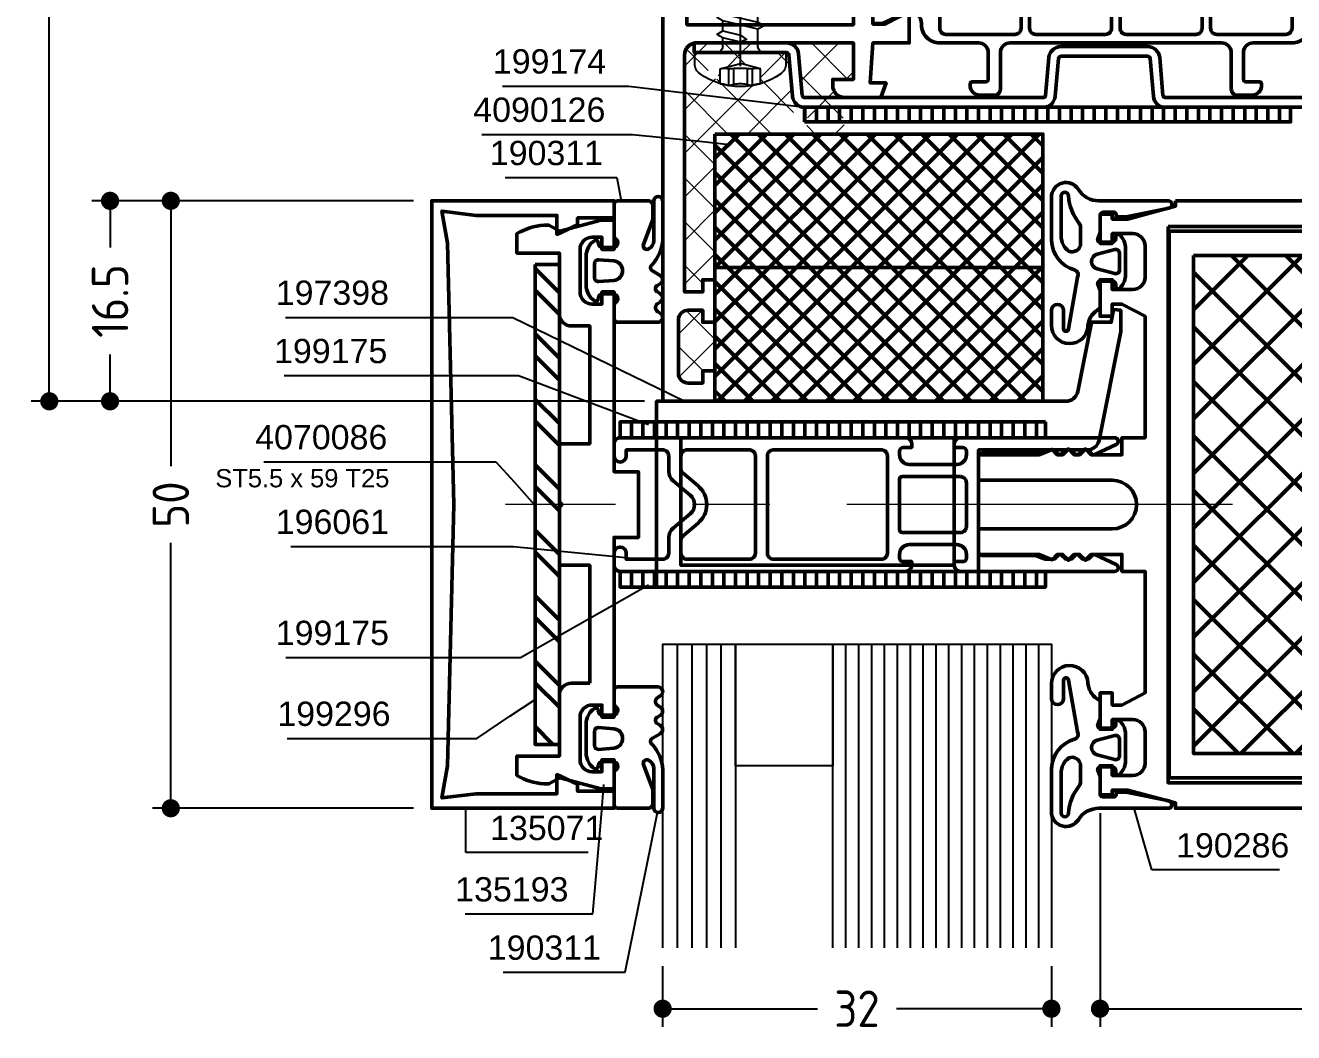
# Model space of a CAD drawing. Header units: millimetres. Extents: x 17 to 182, y 31 to 256.
# Drawn here: x 16.8 to 121.2, y 31 to 113.9 of the extents above; entities that cross this region are included whole.
import ezdxf
from ezdxf.enums import TextEntityAlignment as Align

# ---------------------------------------------------------------- set-up
doc = ezdxf.new("R2010")
doc.units = ezdxf.units.MM
doc.linetypes.add('CENTER', pattern=[50.8, 31.75, -6.35, 6.35, -6.35])
doc.linetypes.add('HIDDEN', pattern=[9.525, 6.35, -3.175])
for name, color, linetype, lineweight in [('AM_5', 3, 'Continuous', 25), ('AM_C', 50, 'Continuous', 50), ('AM_S', 80, 'Continuous', 50), ('Cent3', 70, 'CENTER', 18), ('Cont2', 2, 'Continuous', 25), ('Cont3', 70, 'Continuous', 18)]:
    doc.layers.add(name, color=color, linetype=linetype, lineweight=lineweight)
doc.styles.add('HBS_DIMTEXTSTYLE', font='isocp.shx')
doc.styles.get("Standard").update_dxf_attribs({"font": 'ISOCP.SHX'})
doc.styles.add('SWISSL', font='swissl.ttf')
doc.dimstyles.new('Konstruktionsschnitt 1-1$0', dxfattribs={"dimscale": 0, "dimtxt": 3, "dimasz": 1.5, "dimexe": 1.5, "dimexo": 1.5, "dimgap": 1.5, "dimtad": 0, "dimdsep": 46, "dimtxsty": 'HBS_DIMTEXTSTYLE', "dimblk": 'PUNKT', "dimcen": 0, "dimclrd": 3, "dimclre": 3, "dimclrt": 2, "dimadec": 1, "dimazin": 2, "dimtfac": 0.7, "dimtofl": 0, "dimtmove": 0, "dimatfit": 3, "dimfxl": 0, "dimtolj": 1, "dimtzin": 0, "dimarcsym": 0})

# ---------------------------------------------------------------- blocks, each defined once
blk = doc.blocks.new('PUNKT')
at = {"color": 0, "linetype": 'Continuous'}
blk.add_line((-0.5, 0), (-1, 0), dxfattribs=at)
at = {"color": 0, "linetype": 'Continuous', "const_width": 0.5}
blk.add_lwpolyline([(-0.25, 0, 1), (0.25, 0, 1)], format="xyb", close=True, dxfattribs=at)
blk = doc.blocks.new('*D4')
at = {"layer": 'AM_5', "color": 3, "lineweight": -2, "transparency": 16777216}
for p, q in [((48.75, 99.48), (27.27, 99.48)), ((28.77, 97.98), (28.77, 77.63)), ((28.77, 50.98), (28.77, 71.33)), ((48.75, 49.48), (27.27, 49.48))]:
    blk.add_line(p, q, dxfattribs=at)
at = {"layer": 'AM_5', "color": 3, "lineweight": -2, "transparency": 16777216, "xscale": 1.5, "yscale": 1.5, "zscale": 1.5}
for p, rotation in [((28.77, 99.48), 90), ((28.77, 49.48), 270)]:
    blk.add_blockref('PUNKT', p, dxfattribs=dict(at, rotation=rotation))
at = {"layer": 'AM_5', "color": 2, "transparency": 16777216, "insert": (28.77, 74.48), "char_height": 3, "attachment_point": 5, "rotation": 90, "style": 'HBS_DIMTEXTSTYLE'}
blk.add_mtext('\\A1;50', dxfattribs=at)
blk = doc.blocks.new('*D6')
at = {"layer": 'AM_5', "color": 3, "lineweight": -2, "transparency": 16777216}
for p, q in [((69.25, 36.48), (69.25, 31.48)), ((101.25, 36.48), (101.25, 31.48)), ((70.75, 32.98), (82.01, 32.98)), ((99.75, 32.98), (88.49, 32.98))]:
    blk.add_line(p, q, dxfattribs=at)
at = {"layer": 'AM_5', "color": 3, "lineweight": -2, "transparency": 16777216, "xscale": 1.5, "yscale": 1.5, "zscale": 1.5, "rotation": 180}
blk.add_blockref('PUNKT', (69.25, 32.98), dxfattribs=at)
at = {"layer": 'AM_5', "color": 3, "lineweight": -2, "transparency": 16777216, "xscale": 1.5, "yscale": 1.5, "zscale": 1.5}
blk.add_blockref('PUNKT', (101.25, 32.98), dxfattribs=at)
at = {"layer": 'AM_5', "color": 2, "transparency": 16777216, "insert": (85.25, 32.98), "char_height": 3, "attachment_point": 5, "style": 'HBS_DIMTEXTSTYLE'}
blk.add_mtext('\\A1;32', dxfattribs=at)
blk = doc.blocks.new('*D7')
at = {"layer": 'AM_5', "color": 3, "lineweight": -2, "transparency": 16777216}
for p, q in [((105.25, 49.08), (105.25, 31.48)), ((160.75, 47.98), (160.75, 31.48)), ((106.75, 32.98), (128.29, 32.98)), ((159.25, 32.98), (137.72, 32.98))]:
    blk.add_line(p, q, dxfattribs=at)
at = {"layer": 'AM_5', "color": 3, "lineweight": -2, "transparency": 16777216, "xscale": 1.5, "yscale": 1.5, "zscale": 1.5, "rotation": 180}
blk.add_blockref('PUNKT', (105.25, 32.98), dxfattribs=at)
at = {"layer": 'AM_5', "color": 3, "lineweight": -2, "transparency": 16777216, "xscale": 1.5, "yscale": 1.5, "zscale": 1.5}
blk.add_blockref('PUNKT', (160.75, 32.98), dxfattribs=at)
at = {"layer": 'AM_5', "color": 2, "transparency": 16777216, "insert": (133, 32.98), "char_height": 3, "attachment_point": 5, "style": 'HBS_DIMTEXTSTYLE'}
blk.add_mtext('\\A1;55.5', dxfattribs=at)
blk = doc.blocks.new('*D8')
at = {"layer": 'AM_5', "color": 3, "lineweight": -2, "transparency": 16777216}
for p, q in [((48.75, 99.48), (22.27, 99.48)), ((23.77, 97.98), (23.77, 95.64)), ((23.77, 84.48), (23.77, 86.82)), ((67.75, 82.98), (22.27, 82.98))]:
    blk.add_line(p, q, dxfattribs=at)
at = {"layer": 'AM_5', "color": 3, "lineweight": -2, "transparency": 16777216, "xscale": 1.5, "yscale": 1.5, "zscale": 1.5}
for p, rotation in [((23.77, 99.48), 90), ((23.77, 82.98), 270)]:
    blk.add_blockref('PUNKT', p, dxfattribs=dict(at, rotation=rotation))
at = {"layer": 'AM_5', "color": 2, "transparency": 16777216, "insert": (23.77, 91.23), "char_height": 3, "attachment_point": 5, "rotation": 90, "style": 'HBS_DIMTEXTSTYLE'}
blk.add_mtext('\\A1;16.5', dxfattribs=at)
blk = doc.blocks.new('*D9')
at = {"layer": 'AM_5', "color": 3, "lineweight": -2, "transparency": 16777216}
for p, q in [((67.75, 172.98), (17.27, 172.98)), ((18.77, 171.48), (18.77, 131.19)), ((18.77, 84.48), (18.77, 124.77)), ((67.75, 82.98), (17.27, 82.98))]:
    blk.add_line(p, q, dxfattribs=at)
at = {"layer": 'AM_5', "color": 3, "lineweight": -2, "transparency": 16777216, "xscale": 1.5, "yscale": 1.5, "zscale": 1.5}
for p, rotation in [((18.77, 172.98), 90), ((18.77, 82.98), 270)]:
    blk.add_blockref('PUNKT', p, dxfattribs=dict(at, rotation=rotation))
at = {"layer": 'AM_5', "color": 2, "transparency": 16777216, "insert": (18.77, 127.98), "char_height": 3, "attachment_point": 5, "rotation": 90, "style": 'HBS_DIMTEXTSTYLE'}
blk.add_mtext('\\A1;90', dxfattribs=at)
blk = doc.blocks.new('WS4070448')
at = {"linetype": 'CENTER', "ltscale": 0.5}
blk.add_line((-0.02, -14.76), (0, 4.3), dxfattribs=at)
at = {"linetype": 'HIDDEN'}
for p, q in [((-0.97, 1.33), (-0.97, 2.72)), ((-0.56, 1.33), (-0.56, 2.61)), ((0.56, 1.33), (0.56, 2.61)), ((0.97, 1.33), (0.97, 2.72))]:
    blk.add_line(p, q, dxfattribs=at)
for p, q in [((-1.45, -9), (-1.45, -11.36)), ((-1.45, -9), (1.45, -9)), ((1.45, -11.36), (1.45, -9)), ((-1.45, -11.36), (0, -13)), ((0, -13), (1.45, -11.36))]:
    blk.add_line(p, q)
blk.add_lwpolyline([(3.32, 1.75, 0.314856), (-3.32, 1.75, 0.244912), (-3.75, 0.93), (-3.75, 0), (3.75, 0), (3.75, 0.93, 0.244912), (3.32, 1.75, 0.138291)], format="xyb")
for points in [[(-1.65, 2.56), (-1.65, 1.33)], [(1.65, 2.56), (1.65, 1.33)], [(-1.65, 1.33), (0, 0.89)], [(1.65, 1.33), (0, 0.89)]]:
    blk.add_lwpolyline(points, dxfattribs=at)
for points in [[(-1.95, -1.5), (-1.45, -1.79), (0, -1.44), (0.5, -1.07), (0, -0.87), (-1.45, -1.21)], [(-1.95, -2.9), (-1.45, -3.19), (1.45, -2.5), (1.95, -2.21), (1.45, -1.92), (-1.45, -2.61)], [(-1.95, -4.3), (-1.45, -4.59), (1.45, -3.9), (1.95, -3.61), (1.45, -3.32), (-1.45, -4.01)], [(-1.95, -5.7), (-1.45, -5.99), (1.45, -5.3), (1.95, -5.01), (1.45, -4.72), (-1.45, -5.41)], [(-1.95, -7.1), (-1.45, -7.39), (1.45, -6.7), (1.95, -6.41), (1.45, -6.12), (-1.45, -6.81)], [(-1.95, -8.5), (-1.45, -8.79), (1.45, -8.1), (1.95, -7.81), (1.45, -7.52), (-1.45, -8.21)]]:
    blk.add_lwpolyline(points, close=True)
for points in [[(-1.45, -0.5), (-1.45, -1.21)], [(1.45, -0.5), (1.45, -1.92)], [(-1.45, -1.79), (-1.45, -2.21)], [(-1.45, -1.79), (-1.45, -2.61)], [(-1.45, -1.79), (-1.45, -2.61)], [(1.45, -2.5), (1.45, -3.32)], [(-1.45, -3.19), (-1.45, -4.01)], [(1.45, -3.9), (1.45, -4.72)], [(-1.45, -4.59), (-1.45, -5.41)], [(-1.45, -5.99), (-1.45, -6.81)], [(1.45, -5.3), (1.45, -6.12)], [(1.45, -6.7), (1.45, -7.52)], [(-1.45, -7.39), (-1.45, -8.21)], [(1.45, -8.1), (1.45, -9)], [(-1.45, -8.79), (-1.45, -9)], [(1.2, -9), (1.2, -11.25), (0.03, -12.65)], [(-1.45, -10.19), (-1.45, -11.01)], [(1.45, -9.5), (1.45, -10.32)]]:
    blk.add_lwpolyline(points)
for centre, radius, start, end in [((-1.59, 3.84), 1.28, 267.2848, 298.8872), ((0, 5.49), 2.94, 250.6988, 289.3012), ((1.59, 3.84), 1.28, 241.1128, 272.7152), ((-1.31, 2.49), 1.21, 253.6643, 286.3357), ((0, 11.41), 10.13, 264.4948, 275.5052), ((1.31, 2.49), 1.21, 253.6643, 286.3357)]:
    blk.add_arc(centre, radius, start, end, dxfattribs=at)
for centre, radius, start, end in [((-1.95, -0.5), 0.5, 0, 90), ((1.95, -0.5), 0.5, 90, 180), ((-1.46, -12.83), 1.47, 353.4244, 89.6688)]:
    blk.add_arc(centre, radius, start, end)
blk = doc.blocks.new('*U24', base_point=(69.25, 62.98))
at = {"ltscale": 0.7}
for p, q in [((70.45, 62.98), (70.45, 37.98)), ((71.65, 62.98), (71.65, 37.98)), ((72.85, 62.98), (72.85, 37.98)), ((74.05, 62.98), (74.05, 37.98)), ((84.31, 62.98), (84.31, 37.98)), ((85.37, 62.98), (85.37, 37.98)), ((86.43, 62.98), (86.43, 37.98)), ((87.49, 62.98), (87.49, 37.98)), ((88.55, 62.98), (88.55, 37.98)), ((89.61, 62.98), (89.61, 37.98)), ((90.67, 62.98), (90.67, 37.98)), ((91.72, 62.98), (91.72, 37.98)), ((92.78, 62.98), (92.78, 37.98)), ((93.84, 62.98), (93.84, 37.98)), ((94.9, 62.98), (94.9, 37.98)), ((95.96, 62.98), (95.96, 37.98)), ((97.02, 62.98), (97.02, 37.98)), ((98.08, 62.98), (98.08, 37.98)), ((99.14, 62.98), (99.14, 37.98)), ((100.19, 62.98), (100.19, 37.98))]:
    blk.add_line(p, q, dxfattribs=at)
for points in [[(69.25, 37.98), (69.25, 62.98), (75.25, 62.98), (75.25, 37.98)], [(83.25, 37.98), (83.25, 62.98), (101.25, 62.98), (101.25, 37.98)]]:
    blk.add_lwpolyline(points, dxfattribs=at)
blk.add_lwpolyline([(75.25, 62.98), (83.25, 62.98), (83.25, 52.98), (75.25, 52.98)], close=True, dxfattribs=at)
blk = doc.blocks.new('*S55')
at = {"layer": 'AM_5', "color": 3, "linetype": 'Continuous', "ltscale": 0.7}
blk.add_line((108.74, 47.08), (108.05, 49.48), dxfattribs=at)
at = {"layer": 'AM_5', "color": 3, "ltscale": 0.7}
for p, q in [((109.51, 44.4), (108.74, 47.08)), ((120.03, 44.4), (109.51, 44.4))]:
    blk.add_line(p, q, dxfattribs=at)
at = {"layer": 'AM_5', "color": 2, "insert": (111.51, 45.4), "char_height": 2, "attachment_point": 7, "style": 'SWISSL'}
blk.add_mtext('190286', dxfattribs=at)
blk = doc.blocks.new('*S58')
at = {"layer": 'AM_5', "color": 3, "linetype": 'Continuous', "ltscale": 0.7}
blk.add_line((68.34, 46.67), (68.83, 49.13), dxfattribs=at)
at = {"layer": 'AM_5', "color": 3, "ltscale": 0.7}
for p, q in [((66.18, 35.98), (68.34, 46.67)), ((56.12, 35.98), (66.18, 35.98))]:
    blk.add_line(p, q, dxfattribs=at)
at = {"layer": 'AM_5', "color": 2, "insert": (64.18, 36.98), "char_height": 2, "attachment_point": 9, "style": 'SWISSL'}
blk.add_mtext('190311', dxfattribs=at)
blk = doc.blocks.new('*S59')
at = {"layer": 'AM_5', "color": 3, "linetype": 'Continuous', "ltscale": 0.7}
blk.add_line((64.21, 48.96), (64.42, 51.45), dxfattribs=at)
at = {"layer": 'AM_5', "color": 3, "ltscale": 0.7}
for p, q in [((63.5, 40.78), (64.21, 48.96)), ((53, 40.78), (63.5, 40.78))]:
    blk.add_line(p, q, dxfattribs=at)
at = {"layer": 'AM_5', "color": 2, "insert": (61.5, 41.78), "char_height": 2, "attachment_point": 9, "style": 'SWISSL'}
blk.add_mtext('135193', dxfattribs=at)
blk = doc.blocks.new('*S60')
at = {"layer": 'AM_5', "color": 3, "linetype": 'Continuous', "ltscale": 0.7}
blk.add_line((53.05, 47.1), (53.05, 49.6), dxfattribs=at)
at = {"layer": 'AM_5', "color": 3, "ltscale": 0.7}
for p, q in [((53.05, 45.83), (53.05, 47.1)), ((63.11, 45.83), (53.05, 45.83))]:
    blk.add_line(p, q, dxfattribs=at)
at = {"layer": 'AM_5', "color": 2, "insert": (55.05, 46.83), "char_height": 2, "attachment_point": 7, "style": 'SWISSL'}
blk.add_mtext('135071', dxfattribs=at)
blk = doc.blocks.new('*S61')
at = {"layer": 'AM_5', "color": 3, "ltscale": 0.7}
for p, q in [((56.29, 101.39), (62.14, 101.39)), ((62.14, 101.39), (65.49, 101.39)), ((65.49, 101.39), (65.84, 99.48))]:
    blk.add_line(p, q, dxfattribs=at)
at = {"layer": 'AM_5', "color": 2, "insert": (64.35, 102.39), "char_height": 2, "attachment_point": 9, "style": 'SWISSL'}
blk.add_mtext('190311', dxfattribs=at)
blk = doc.blocks.new('*S62')
at = {"layer": 'AM_5', "color": 3, "ltscale": 0.7}
for p, q in [((54.38, 104.95), (60.44, 104.95)), ((60.44, 104.95), (66.77, 104.95)), ((66.77, 104.95), (72.03, 104.41))]:
    blk.add_line(p, q, dxfattribs=at)
at = {"layer": 'AM_5', "color": 3, "linetype": 'Continuous', "ltscale": 0.7}
blk.add_line((72.03, 104.41), (74.52, 104.15), dxfattribs=at)
at = {"layer": 'AM_5', "color": 2, "insert": (64.54, 105.95), "char_height": 2, "attachment_point": 9, "style": 'SWISSL'}
blk.add_mtext('4090126', dxfattribs=at)
blk = doc.blocks.new('*S63')
at = {"layer": 'AM_5', "color": 3, "ltscale": 0.7}
for p, q in [((56.07, 108.93), (62.14, 108.93)), ((62.14, 108.93), (66.48, 108.93)), ((66.48, 108.93), (78.46, 107.48))]:
    blk.add_line(p, q, dxfattribs=at)
at = {"layer": 'AM_5', "color": 3, "linetype": 'Continuous', "ltscale": 0.7}
blk.add_line((78.46, 107.48), (80.94, 107.18), dxfattribs=at)
at = {"layer": 'AM_5', "color": 2, "insert": (64.6, 109.93), "char_height": 2, "attachment_point": 9, "style": 'SWISSL'}
blk.add_mtext('199174', dxfattribs=at)
blk = doc.blocks.new('*S69')
at = {"layer": 'AM_5', "color": 3, "linetype": 'Continuous', "ltscale": 0.7}
blk.add_line((56.67, 57.05), (58.75, 58.44), dxfattribs=at)
at = {"layer": 'AM_5', "color": 3, "ltscale": 0.7}
for p, q in [((53.95, 55.23), (56.67, 57.05)), ((38.34, 55.23), (44.15, 55.23)), ((44.15, 55.23), (53.95, 55.23))]:
    blk.add_line(p, q, dxfattribs=at)
at = {"layer": 'AM_5', "color": 2, "insert": (46.86, 56.23), "char_height": 2, "attachment_point": 9, "style": 'SWISSL'}
blk.add_mtext('199296', dxfattribs=at)
blk = doc.blocks.new('*S70')
at = {"layer": 'AM_5', "color": 3, "linetype": 'Continuous', "ltscale": 0.7}
blk.add_line((65.91, 66.64), (68.09, 67.88), dxfattribs=at)
at = {"layer": 'AM_5', "color": 3, "ltscale": 0.7}
for p, q in [((57.56, 61.89), (65.91, 66.64)), ((38.23, 61.89), (46.74, 61.89)), ((46.74, 61.89), (57.56, 61.89))]:
    blk.add_line(p, q, dxfattribs=at)
at = {"layer": 'AM_5', "color": 2, "insert": (46.73, 62.89), "char_height": 2, "attachment_point": 9, "style": 'SWISSL'}
blk.add_mtext('199175', dxfattribs=at)
blk = doc.blocks.new('*S71')
at = {"layer": 'AM_5', "color": 3, "ltscale": 0.7}
for p, q in [((38.1, 85.09), (46.89, 85.09)), ((46.89, 85.09), (57.39, 85.09)), ((57.39, 85.09), (65.75, 81.96))]:
    blk.add_line(p, q, dxfattribs=at)
at = {"layer": 'AM_5', "color": 3, "linetype": 'Continuous', "ltscale": 0.7}
blk.add_line((65.75, 81.96), (68.09, 81.08), dxfattribs=at)
at = {"layer": 'AM_5', "color": 2, "insert": (46.59, 86.09), "char_height": 2, "attachment_point": 9, "style": 'SWISSL'}
blk.add_mtext('199175', dxfattribs=at)
blk = doc.blocks.new('*S72')
at = {"layer": 'AM_5', "color": 3, "ltscale": 0.7}
for p, q in [((38.66, 71.03), (46.73, 71.03)), ((46.73, 71.03), (56.99, 71.03)), ((56.99, 71.03), (65.1, 70.23))]:
    blk.add_line(p, q, dxfattribs=at)
at = {"layer": 'AM_5', "color": 3, "linetype": 'Continuous', "ltscale": 0.7}
blk.add_line((65.1, 70.23), (67.59, 69.98), dxfattribs=at)
at = {"layer": 'AM_5', "color": 2, "insert": (46.73, 72.03), "char_height": 2, "attachment_point": 9, "style": 'SWISSL'}
blk.add_mtext('196061', dxfattribs=at)
blk = doc.blocks.new('*S73')
at = {"layer": 'AM_5', "color": 3, "ltscale": 0.7}
for p, q in [((36.44, 78), (44.48, 78)), ((44.48, 78), (55.53, 78)), ((55.53, 78), (57.02, 76.34))]:
    blk.add_line(p, q, dxfattribs=at)
at = {"layer": 'AM_5', "color": 3, "linetype": 'Continuous', "ltscale": 0.7}
blk.add_line((57.02, 76.34), (58.69, 74.48), dxfattribs=at)
at = {"layer": 'AM_5', "color": 2, "insert": (46.59, 79), "char_height": 2, "attachment_point": 9, "style": 'SWISSL'}
blk.add_mtext('4070086', dxfattribs=at)
blk = doc.blocks.new('ZAHL rechts')
at = {"layer": 'AM_5', "color": 2, "style": 'SWISSL'}
blk.add_attdef('XXX', text='', height=1.5, dxfattribs=at).set_placement((-1.95, -2.5), align=Align.RIGHT)
blk = doc.blocks.new('*S74')
at = {"layer": 'AM_5', "color": 3, "ltscale": 0.7}
for p, q in [((38.22, 89.89), (46.81, 89.89)), ((46.81, 89.89), (56.91, 89.89)), ((56.91, 89.89), (68.84, 84.08))]:
    blk.add_line(p, q, dxfattribs=at)
at = {"layer": 'AM_5', "color": 3, "linetype": 'Continuous', "ltscale": 0.7}
blk.add_line((68.84, 84.08), (71.09, 82.98), dxfattribs=at)
at = {"layer": 'AM_5', "color": 2, "insert": (46.73, 90.89), "char_height": 2, "attachment_point": 9, "style": 'SWISSL'}
blk.add_mtext('197398', dxfattribs=at)
blk = doc.blocks.new('WI135023')
blk.add_lwpolyline([(16.2, 25), (16.2, 24.55), (12.29, 23.5), (11, 23.5), (11, 23.9), (10, 23.9), (10, 21.5), (11, 21.5), (11, 22.3), (12.7, 22.3, -0.414214), (13.7, 21.3), (13.7, 18.7, -0.414214), (12.7, 17.7), (11, 17.7), (11, 18.5), (10, 18.5), (10, 15.5), (11, 15.5), (11, 16.5), (11.8, 16.5), (13.7, 15.5), (13.7, 5.5), (11.8, 5.5), (11.8, 4.1), (9.28, 4.1), (8.8, 4.58), (8.32, 4.1), (7.88, 4.1), (7.4, 4.58), (6.92, 4.1), (6.48, 4.1), (6.05, 4.54), (5, 4.1), (0, 4.1), (0, 2), (11, 2, -1), (11, -2), (0, -2), (0, -4.1), (5, -4.1), (6.05, -4.54), (6.48, -4.1), (6.92, -4.1), (7.4, -4.58), (7.88, -4.1), (8.32, -4.1), (8.8, -4.58), (9.28, -4.1), (11.8, -4.1), (11.8, -5.5), (13.7, -5.5), (13.7, -15.5), (11.8, -16.5), (11, -16.5), (11, -15.5), (10, -15.5), (10, -18.5), (11, -18.5), (11, -17.7), (12.7, -17.7, -0.414214), (13.7, -18.7), (13.7, -21.3, -0.414214), (12.7, -22.3), (11, -22.3), (11, -21.5), (10, -21.5), (10, -23.9), (11, -23.9), (11, -23.5), (12.29, -23.5), (16.2, -24.55), (16.2, -25), (65.5, -25), (65.5, 25), (16.2, 25)], format="xyb", close=True)
blk.add_lwpolyline([(15.6, 22.9), (15.6, -22.9), (63.5, -22.9), (63.5, 22.9), (15.6, 22.9)], close=True)
blk = doc.blocks.new('WI135071')
blk.add_lwpolyline([(-13.2, 0), (-13.7, 21.51), (-14.17, 24.15), (-11.34, 23.8), (-4.7, 23.8), (-4.7, 22.23), (-3, 23.02), (-3, 23.6), (0, 23.6), (0, 25), (-15, 25), (-15, -25), (0, -25), (0, -23.6), (-3, -23.6), (-3, -23.02), (-4.7, -22.23), (-4.7, -23.8), (-11.34, -23.8), (-14.17, -24.15), (-13.7, -21.51), (-13.2, 0)], close=True)
blk = doc.blocks.new('WI135193')
blk.add_lwpolyline([(-2, -14.7), (-3.5, -14.7, 0.414214), (-4.5, -15.7), (-4.5, -20.7), (-8, -20.7), (-8, -22.3), (-7.73, -22.44, 0.116424), (-5.5, -23), (-5.37, -23), (-4.47, -22.49), (-1.06, -23.4), (0, -23.4), (0, -21), (-1, -21), (-1, -22), (-1.8, -22, -0.414214), (-2.8, -21), (-2.8, -17.5, -0.414214), (-1.8, -16.5), (-1, -16.5), (-1, -17.5), (0, -17.5), (0, -2.7), (2, -2.7), (2, 2.7), (0, 2.7), (0, 17.5), (-1, 17.5), (-1, 16.5), (-1.8, 16.5, -0.414214), (-2.8, 17.5), (-2.8, 21, -0.414214), (-1.8, 22), (-1, 22), (-1, 21), (0, 21), (0, 23.4), (-1.06, 23.4), (-4.47, 22.49), (-5.37, 23), (-5.5, 23, 0.116424), (-7.73, 22.44), (-8, 22.3), (-8, 20.7), (-4.5, 20.7), (-4.5, 15.7, 0.414214), (-3.5, 14.7), (-2, 14.7), (-2, 5), (-4.5, 5), (-4.5, 0.2), (-4.3, 0), (-4.5, -0.2), (-4.5, -5), (-2, -5), (-2, -14.7)], format="xyb", close=True)
blk = doc.blocks.new('WI1910175')
for points in [[(20.3, -9.8), (19.57, -8.19, 0.294108), (18.66, -7.6), (18.5, -7.6, -0.414214), (17.5, -6.6), (17.5, 6.6, -0.414214), (18.5, 7.6), (18.66, 7.6, 0.294108), (19.57, 8.19), (20.3, 9.8), (20.3, 10.5), (18.1, 9.5), (17.3, 9.5), (17.3, 13.9), (18.1, 13.9), (20.3, 12.9), (20.3, 15.5), (17.3, 15.5), (17.08, 18.8), (18.39, 18.8), (17.95, 20), (15, 20, 0.414214), (14, 19), (14, 18.5), (15.7, 18.5), (15.7, 15.5), (2.8, 15.5, -0.414214), (1.8, 16.5), (1.8, 36), (3.3, 36), (3.3, 35), (4.3, 35), (4.3, 38.5), (3.3, 38.5), (3.3, 37.5), (2.1, 37.5, -0.414214), (1.3, 38.3), (1.3, 42.7, -0.414214), (2.1, 43.5), (3.3, 43.5), (3.3, 42.5), (4.3, 42.5), (4.3, 45), (0, 45), (0, -45), (4.3, -45), (4.3, -42.5), (3.3, -42.5), (3.3, -43.5), (2.1, -43.5, -0.414214), (1.3, -42.7), (1.3, -38.3, -0.414214), (2.1, -37.5), (3.3, -37.5), (3.3, -38.5), (4.3, -38.5), (4.3, -35), (3.3, -35), (3.3, -36), (1.8, -36), (1.8, -16.5, -0.414214), (2.8, -15.5), (15.7, -15.5), (15.7, -18.5), (14, -18.5), (14, -19, 0.414214), (15, -20), (17.95, -20), (18.39, -18.8), (17.08, -18.8), (17.3, -15.5), (20.3, -15.5), (20.3, -12.9), (18.1, -13.9), (17.3, -13.9), (17.3, -9.5), (18.1, -9.5), (20.3, -10.5), (20.3, -9.8)], [(54.3, -9.8), (55.03, -8.19, -0.294108), (55.94, -7.6), (56.1, -7.6, 0.414214), (57.1, -6.6), (57.1, 6.6, 0.414214), (56.1, 7.6), (55.94, 7.6, -0.294108), (55.03, 8.19), (54.3, 9.8), (54.3, 10.5), (56.5, 9.5), (57.3, 9.5), (57.3, 13.9), (56.5, 13.9), (54.3, 12.9), (54.3, 15.5), (57.3, 15.5), (57.52, 18.8), (56.21, 18.8), (56.65, 20), (59.8, 20, -0.414214), (60.8, 19), (60.8, 18.5), (58.9, 18.5), (58.9, 15.5), (72.1, 15.5, 0.414214), (73.1, 16.5), (73.1, 18.5), (71.3, 18.5), (71.09, 19.01), (71.49, 19.41, -0.198912), (72.9, 20), (74.8, 20), (74.8, -20), (72.9, -20, -0.198912), (71.49, -19.41), (71.09, -19.01), (71.3, -18.5), (73.1, -18.5), (73.1, -16.5, 0.414214), (72.1, -15.5), (58.9, -15.5), (58.9, -18.5), (60.8, -18.5), (60.8, -19, -0.414214), (59.8, -20), (56.65, -20), (56.21, -18.8), (57.52, -18.8), (57.3, -15.5), (54.3, -15.5), (54.3, -12.9), (56.5, -13.9), (57.3, -13.9), (57.3, -9.5), (56.5, -9.5), (54.3, -10.5), (54.3, -9.8)], [(54.3, 12.9), (54.3, 12.95), (56.3, 13.95), (57.3, 13.95), (57.3, 9.45), (56.3, 9.45), (54.3, 10.45), (54.3, 10.5), (20.3, 10.5), (20.3, 10.45), (18.3, 9.45), (17.3, 9.45), (17.3, 13.95), (18.3, 13.95), (20.3, 12.95), (20.3, 12.9, 0.414214), (21.3, 13.9), (21.3, 14, -0.414214), (22.8, 15.5), (26, 15.5, 0.414214), (26.8, 16.3), (26.8, 18.5, 0.414214), (26.6, 18.7), (25.5, 18.7, -0.414214), (25.3, 18.9), (25.3, 19, -0.414214), (26.1, 19.8), (27.3, 19.8, -0.414214), (27.8, 19.3), (27.8, 16.3, 0.414214), (28.6, 15.5), (46, 15.5, 0.414214), (46.8, 16.3), (46.8, 19.3, -0.414214), (47.3, 19.8), (48.5, 19.8, -0.414214), (49.3, 19), (49.3, 18.9, -0.414214), (49.1, 18.7), (48, 18.7, 0.414214), (47.8, 18.5), (47.8, 16.3, 0.414214), (48.6, 15.5), (51.8, 15.5, -0.414214), (53.3, 14), (53.3, 13.9, 0.414214), (54.3, 12.9)], [(22.8, 11.7), (22.8, 14.3, -0.414214), (23.3, 14.8), (29, 14.8, -0.414214), (29.5, 14.3), (29.5, 11.7, -0.414214), (29, 11.2), (23.3, 11.2, -0.414214), (22.8, 11.7)], [(30.2, 11.7), (30.2, 14.3, -0.414214), (30.7, 14.8), (36.45, 14.8, -0.414214), (36.95, 14.3), (36.95, 11.7, -0.414214), (36.45, 11.2), (30.7, 11.2, -0.414214), (30.2, 11.7)], [(44.4, 11.7, -0.414214), (43.9, 11.2), (38.15, 11.2, -0.414214), (37.65, 11.7), (37.65, 14.3, -0.414214), (38.15, 14.8), (43.9, 14.8, -0.414214), (44.4, 14.3), (44.4, 11.7)], [(45.1, 11.7), (45.1, 14.3, -0.414214), (45.6, 14.8), (51.3, 14.8, -0.414214), (51.8, 14.3), (51.8, 11.7, -0.414214), (51.3, 11.2), (45.6, 11.2, -0.414214), (45.1, 11.7)], [(2, 14), (2, 11.5), (1.6, 11.5), (1.6, -11.5), (2, -11.5), (2, -14), (15.7, -14), (15.7, -9.65, -0.112281), (15.9, -8.76, 0.112281), (16, -8.33), (16, 8.33, 0.112281), (15.9, 8.76, -0.112281), (15.7, 9.65), (15.7, 14), (2, 14)], [(72.6, 11.5), (73.2, 11.5), (73.2, -11.5), (72.6, -11.5), (72.6, -14), (58.9, -14), (58.9, -9.65, 0.112281), (58.7, -8.76, -0.112281), (58.6, -8.33), (58.6, 8.33, -0.112281), (58.7, 8.76, 0.112281), (58.9, 9.65), (58.9, 14), (72.6, 14), (72.6, 11.5)], [(54.3, -12.9), (54.3, -12.95), (56.3, -13.95), (57.3, -13.95), (57.3, -9.45), (56.3, -9.45), (54.3, -10.45), (54.3, -10.5), (20.3, -10.5), (20.3, -10.45), (18.3, -9.45), (17.3, -9.45), (17.3, -13.95), (18.3, -13.95), (20.3, -12.95), (20.3, -12.9, -0.414214), (21.3, -13.9), (21.3, -14, 0.414214), (22.8, -15.5), (26, -15.5, -0.414214), (26.8, -16.3), (26.8, -18.5, -0.414214), (26.6, -18.7), (25.5, -18.7, 0.414214), (25.3, -18.9), (25.3, -19, 0.414214), (26.1, -19.8), (27.3, -19.8, 0.414214), (27.8, -19.3), (27.8, -16.3, -0.414214), (28.6, -15.5), (46, -15.5, -0.414214), (46.8, -16.3), (46.8, -19.3, 0.414214), (47.3, -19.8), (48.5, -19.8, 0.414214), (49.3, -19), (49.3, -18.9, 0.414214), (49.1, -18.7), (48, -18.7, -0.414214), (47.8, -18.5), (47.8, -16.3, -0.414214), (48.6, -15.5), (51.8, -15.5, 0.414214), (53.3, -14), (53.3, -13.9, -0.414214), (54.3, -12.9)], [(22.8, -11.7), (22.8, -14.3, 0.414214), (23.3, -14.8), (29, -14.8, 0.414214), (29.5, -14.3), (29.5, -11.7, 0.414214), (29, -11.2), (23.3, -11.2, 0.414214), (22.8, -11.7)], [(30.2, -11.7), (30.2, -14.3, 0.414214), (30.7, -14.8), (36.45, -14.8, 0.414214), (36.95, -14.3), (36.95, -11.7, 0.414214), (36.45, -11.2), (30.7, -11.2, 0.414214), (30.2, -11.7)], [(44.4, -11.7, 0.414214), (43.9, -11.2), (38.15, -11.2, 0.414214), (37.65, -11.7), (37.65, -14.3, 0.414214), (38.15, -14.8), (43.9, -14.8, 0.414214), (44.4, -14.3), (44.4, -11.7)], [(45.1, -11.7), (45.1, -14.3, 0.414214), (45.6, -14.8), (51.3, -14.8, 0.414214), (51.8, -14.3), (51.8, -11.7, 0.414214), (51.3, -11.2), (45.6, -11.2, 0.414214), (45.1, -11.7)]]:
    blk.add_lwpolyline(points, format="xyb", close=True)
blk = doc.blocks.new('WI199180')
blk.add_lwpolyline([(-22.5, 0.1), (-22.5, 45.1), (-13.5, 45.1), (-13.5, 47), (-11.5, 47), (-11.5, 45.1), (11.5, 45.1), (11.5, 47), (13.5, 47), (13.5, 45.1), (22.5, 45.1), (22.5, 0.1), (-22.5, 0.1)], close=True)
blk.add_lwpolyline([(-20.5, 2.1), (-20.5, 42.1, -0.414214), (-19.5, 43.1), (19.5, 43.1, -0.414214), (20.5, 42.1), (20.5, 2.1), (-20.5, 2.1)], format="xyb", close=True)
blk = doc.blocks.new('WI190286')
for points in [[(4, 1.4, 0.753068), (1.78, 2.04, -0.258199), (0.09, 1.1), (-5.62, 1.1, 0.903019), (-5.68, 0.5), (-2.14, -0.23), (-1.32, -0.23), (-1.32, -0.03, -0.414214), (-1.12, 0.17), (-0.3, 0.17, -0.414214), (0, -0.13), (0, -1.52), (0.19, -2.03, -0.520567), (0, -2.3), (-1, -2.3, -0.414214), (-1.3, -2), (-1.3, -1.85, 0.700208), (-1.65, -1.72), (-1.75, -1.84, 0.176327), (-2.1, -2.8), (-2.1, -5, 0.176327), (-1.75, -5.96), (-1.65, -6.08, 0.700207), (-1.3, -5.95), (-1.3, -5.8, -0.414214), (-1, -5.5), (0, -5.5, -0.520567), (0.19, -5.77), (0, -6.28), (0, -7.6, 0.369491), (0.25, -7.9, -0.226152), (1, -9.23, 0.974179), (4, -9.15), (4, -7.93, 1), (3, -7.93), (3, -9.45, -0.999969), (2.6, -9.45), (1.86, -5.19, -0.508721), (2.1, -4.59, 0.325108), (4, -2.16), (4, 1.4)], [(1.6, -1.07, -0.170885), (1.71, -0.76, 0.152142), (2.6, 1.5, -1), (3.2, 1.5), (3.2, -1.8, -0.241981), (2.57, -3.04, -0.537319), (1.6, -2.4), (1.6, -1.07)], [(0.24, -4.5), (-1.22, -4.89, -0.493145), (-1.6, -4.6), (-1.6, -3.2, -0.493145), (-1.22, -2.91), (0.24, -3.3, -0.767327), (0.24, -4.5)]]:
    blk.add_lwpolyline(points, format="xyb", close=True)
blk = doc.blocks.new('WI190311')
for points in [[(0, -0.3, -0.414214), (0.3, 0), (2.8, 0, -0.414214), (3.2, -0.4), (3.2, -1.54), (2.42, -3.59, 0.786113), (2.9, -3.92, 0.262074), (3.28, -3.28), (3.28, 0, -1), (4, 0), (4, -3.17, -0.174474), (3.15, -5.24, 0.57735), (3.15, -5.76), (3.8, -6.14, -0.57735), (3.8, -6.83), (3.55, -6.97, 0.57735), (3.55, -7.49), (3.8, -7.64, -0.57735), (3.8, -8.33), (3.6, -8.45, 0.56351), (3.59, -9.13), (3.8, -9.25, -0.767327), (3.6, -10), (0.3, -10, -0.414214), (0, -9.7), (0, -8.57, -0.267949), (0.1, -8.4, 0.767327), (-0.1, -7.65), (-0.9, -7.65, 0.414214), (-1.3, -8.05, -0.592453), (-1.61, -8.22, -0.255924), (-2.3, -6.95), (-2.3, -4.55, -0.255924), (-1.61, -3.28, -0.592453), (-1.3, -3.45, 0.414214), (-0.9, -3.85), (-0.1, -3.85, 0.767327), (0.1, -3.1, -0.267949), (0, -2.93), (0, -0.3)], [(-0.03, -4.95), (-1.28, -4.85, 0.438367), (-1.6, -5.15), (-1.6, -6.35, 0.438367), (-1.28, -6.65), (-0.03, -6.55, 0.921414), (-0.03, -4.95)]]:
    blk.add_lwpolyline(points, format="xyb", close=True)
blk = doc.blocks.new('WI196061')
for points in [[(-6, 5.5, -0.414214), (-5.5, 5), (-5.5, 4.7), (-6.2, 4.7, 0.414214), (-6.5, 4.4), (-6.5, 4.1, 0.414214), (-5.7, 3.3), (-1.8, 3.3, 0.414214), (-1, 4.1), (-1, 4.4, 0.414214), (-1.3, 4.7), (-2, 4.7), (-2, 5, -0.414214), (-1.5, 5.5), (11.2, 5.5, -0.803179), (11.33, 4.93), (9.58, 4.12, -0.314902), (9.36, 4.16), (9.08, 4.44, 0.198912), (8.93, 4.5), (8.67, 4.5, 0.198912), (8.52, 4.44), (8.24, 4.16, -0.414214), (7.96, 4.16), (7.68, 4.44, 0.198912), (7.53, 4.5), (7.27, 4.5, 0.198912), (7.12, 4.44), (6.84, 4.16, -0.414214), (6.56, 4.16), (6.28, 4.44, 0.198912), (6.13, 4.5), (5.56, 4.5, 0.087489), (5.49, 4.49), (4.7, 4.2), (0.3, 4.2, 0.414214), (0, 3.9), (0, -3.9, 0.414214), (0.3, -4.2), (4.7, -4.2), (5.49, -4.49, 0.087489), (5.56, -4.5), (6.13, -4.5, 0.198912), (6.28, -4.44), (6.56, -4.16, -0.414214), (6.84, -4.16), (7.12, -4.44, 0.198912), (7.27, -4.5), (7.53, -4.5, 0.198912), (7.68, -4.44), (7.96, -4.16, -0.414214), (8.24, -4.16), (8.52, -4.44, 0.198912), (8.67, -4.5), (8.93, -4.5, 0.198912), (9.08, -4.44), (9.36, -4.16, -0.314902), (9.58, -4.12), (11.33, -4.93, -0.803179), (11.2, -5.5), (-1.5, -5.5, -0.414214), (-2, -5), (-2, -4.7), (-1.3, -4.7, 0.414214), (-1, -4.4), (-1, -4.1, 0.414214), (-1.8, -3.3), (-5.7, -3.3, 0.414214), (-6.5, -4.1), (-6.5, -4.4, 0.414214), (-6.2, -4.7), (-5.5, -4.7), (-5.5, -5, -0.414214), (-6, -5.5), (-29.5, -5.5, -0.414214), (-30, -5), (-30, -4, -1), (-29, -4), (-29, -4.5), (-26, -4.5, 0.414214), (-25.5, -4), (-25.5, -2.72, -0.221695), (-25.14, -1.95), (-23.73, -0.77, 0.466308), (-23.73, 0.77), (-25.14, 1.95, -0.221695), (-25.5, 2.72), (-25.5, 4, 0.414214), (-26, 4.5), (-29, 4.5), (-29, 4, -1), (-30, 4), (-30, 5, -0.414214), (-29.5, 5.5), (-6, 5.5)], [(-24, 4.5, 0.414214), (-24.5, 4), (-24.5, 2.95, 0.221695), (-24.32, 2.57), (-23.09, 1.53, -0.466308), (-23.09, -1.53), (-24.32, -2.57, 0.221695), (-24.5, -2.95), (-24.5, -4, 0.414214), (-24, -4.5), (-18.87, -4.5, 0.414214), (-18.37, -4), (-18.37, 4, 0.414214), (-18.87, 4.5), (-24, 4.5)], [(-16.87, 4.5, 0.414214), (-17.37, 4), (-17.37, -4, 0.414214), (-16.87, -4.5), (-8, -4.5, 0.414214), (-7.5, -4), (-7.5, 4, 0.414214), (-8, 4.5), (-16.87, 4.5)], [(-1.5, 2.3, -0.414214), (-1, 1.8), (-1, -1.8, -0.414214), (-1.5, -2.3), (-6.3, -2.3, -0.414214), (-6.5, -2.1), (-6.5, 2.1, -0.414214), (-6.3, 2.3), (-1.5, 2.3)]]:
    blk.add_lwpolyline(points, format="xyb", close=True)
blk = doc.blocks.new('WI197398')
blk.add_lwpolyline([(11.1, 16.05), (11.7, 16), (11.7, 14.24), (9.93, 5.31, -0.359132), (8.94, 4.5), (0, 4.5), (0, -6.8), (-26.5, -6.8), (-26.5, 8.5), (7.17, 8.5, 0.359132), (8.16, 9.31), (9.27, 14.84), (9.3, 15), (10.92, 15)], format="xyb", close=True)
blk.add_lwpolyline([(-24.5, 5.5), (-24.5, -5), (-2, -5), (-2, 5.5), (-24.5, 5.5)], close=True)
at = {"width": 0.8}
blk.add_text('STILPRF1', height=0.01, dxfattribs=at).set_placement((0, 0))
blk = doc.blocks.new('WI199174')
h = blk.add_hatch()
h.set_pattern_fill('LINE', color=256, scale=0.3, angle=90)
h.paths.add_polyline_path([(0, 1.2), (0, 0), (40, 0), (40, 1.2)])
blk.add_lwpolyline([(0, 1.2), (0, 0), (40, 0), (40, 1.2)], close=True)
blk = doc.blocks.new('WI199175')
h = blk.add_hatch()
h.set_pattern_fill('LINE', color=256, scale=0.3, angle=90)
h.paths.add_polyline_path([(35, 0), (35, 1.3), (0, 1.3), (0, 0)])
blk.add_lwpolyline([(35, 1.3), (35, 0), (0, 0), (0, 1.3), (35, 1.3)], close=True)
blk = doc.blocks.new('WI199296')
h = blk.add_hatch()
h.set_pattern_fill('ANSI32', color=256, scale=0.4)
h.paths.add_polyline_path([(19.75, 0), (19.75, 2), (-19.75, 2), (-19.75, 0)])
blk.add_lwpolyline([(19.75, 2), (19.75, 0), (-19.75, 0), (-19.75, 2), (19.75, 2)], close=True)
blk = doc.blocks.new('WI4080202')
blk.add_lwpolyline([(-48.32, -0.18), (-48.61, -3.59, -0.388879), (-49.61, -4.5), (-57.2, -4.5), (-57.2, -3.7), (-49.61, -3.7, 0.388879), (-49.41, -3.52), (-49.11, -0.11, -0.388879), (-48.12, 0.8), (-28.48, 0.8, -0.388879), (-27.49, -0.11), (-27.22, -3.22, 0.388879), (-27.02, -3.4), (-19.88, -3.4, 0.388879), (-19.68, -3.22), (-19.41, -0.11, -0.388879), (-18.42, 0.8), (0.8, 0.8, -0.414214), (1.8, -0.2), (1.8, -1.5, -0.414214), (0.8, -2.5), (-0.7, -2.5), (-0.7, -1.7), (0.8, -1.7, 0.414214), (1, -1.5), (1, -0.2, 0.414214), (0.8, 0), (-18.42, 0, 0.388879), (-18.62, -0.18), (-18.89, -3.29, -0.388879), (-19.88, -4.2), (-27.02, -4.2, -0.388879), (-28.01, -3.29), (-28.28, -0.18, 0.388879), (-28.48, 0), (-48.12, 0, 0.388879), (-48.32, -0.18)], format="xyb", close=True)
blk = doc.blocks.new('WI4090126')
h = blk.add_hatch()
h.set_pattern_fill('ANSI37', color=256, scale=0.5)
h.set_pattern_definition([(45, (-2, 0), (-1.12253, 1.12253), []), (135, (-2, 0), (-1.12253, -1.12253), [])])
h.paths.add_polyline_path([(-13, 27), (-24, 27), (-24, 0), (-13, 0)])
h.paths.add_polyline_path([(-2, 27), (-13, 27), (-13, 0), (-2, 0)])
blk.add_line((-13, 27), (-13, 0))
blk.add_lwpolyline([(-2, 27), (-2, 0), (-24, 0), (-24, 27), (-2, 27)], close=True)

msp = doc.modelspace()

# ---------------------------------------------------------------- hatches: boundary and pattern name
at = {"layer": 'AM_C', "ltscale": 0.7}
h = msp.add_hatch(dxfattribs=at)
h.set_pattern_fill('ANSI37', color=256, style=0)
h.paths.add_polyline_path([(152.954, 53.98, 0.4142136), (153.954, 54.98), (153.954, 93.98, 0.4142136), (152.954, 94.98), (112.954, 94.98), (112.954, 53.98)])
at = {"layer": 'Cont3', "ltscale": 0.7}
h = msp.add_hatch(dxfattribs=at)
h.set_pattern_fill('ANSI37', color=256, scale=0.8)
edge = h.paths.add_edge_path()
edge.add_line((73.554, 88.381), (70.554, 87.193))
edge.add_line((70.554, 87.193), (70.554, 85.28))
edge.add_arc((71.354, 85.28), 0.8, 180, 270)
edge.add_line((71.354, 84.48), (72.554, 84.48))
edge.add_line((72.554, 84.48), (72.554, 85.48))
edge.add_line((72.554, 85.48), (73.554, 85.48))
edge.add_line((73.554, 85.48), (73.554, 88.381))
edge = h.paths.add_edge_path()
edge.add_line((73.554, 89.48), (72.554, 89.48))
edge.add_line((72.554, 89.48), (72.554, 90.48))
edge.add_line((72.554, 90.48), (71.354, 90.48))
edge.add_arc((71.354, 89.68), 0.8, 90, 180)
edge.add_line((70.554, 89.68), (70.554, 87.193))
edge.add_line((70.554, 87.193), (73.554, 88.381))
edge.add_line((73.554, 88.381), (73.554, 89.48))
edge = h.paths.add_edge_path()
edge.add_line((73.554, 104.98), (75.648, 104.98))
edge.add_line((75.648, 104.98), (75.648, 108.88))
edge.add_arc((75.649, 114.68), 5.8, 235.04613, 269.98761, ccw=False)
edge.add_arc((72.899, 110.746), 1, 180, 235.04613, ccw=False)
edge.add_line((71.899, 110.746), (71.899, 111.68))
edge.add_line((71.899, 111.68), (73.699, 111.68))
edge.add_arc((73.699, 112.18), 0.5, 270, 360)
edge.add_line((74.199, 112.18), (74.199, 112.48))
edge.add_line((74.199, 112.48), (72.054, 112.48))
edge.add_arc((72.054, 111.48), 1, 90, 180)
edge.add_line((71.054, 111.48), (71.054, 91.98))
edge.add_line((71.054, 91.98), (72.554, 91.98))
edge.add_line((72.554, 91.98), (72.554, 92.98))
edge.add_line((72.554, 92.98), (73.554, 92.98))
edge.add_line((73.554, 92.98), (73.554, 104.98))
edge = h.paths.add_edge_path(flags=17)
edge.add_line((74.25, 110.414), (72.041, 111.68))
edge.add_line((72.041, 111.68), (71.899, 111.68))
edge.add_line((71.899, 111.68), (71.899, 110.746))
edge.add_arc((72.899, 110.746), 1, 180, 235.04613)
edge.add_arc((75.649, 114.68), 5.8, 235.04613, 253.47207)
edge.add_line((73.999, 109.12), (73.999, 110.347))
edge.add_arc((74.338, 109.19), 1.206, 103.66426, 106.33574, ccw=False)
edge.add_line((74.053, 110.362), (74.25, 110.414))
h.paths.add_polyline_path([(75.645, 111.68), (72.041, 111.68), (74.25, 110.414), (75.646, 110.788)], flags=17)
edge = h.paths.add_edge_path(flags=17)
edge.add_line((75.644, 112.48), (74.199, 112.48))
edge.add_line((74.199, 112.48), (74.199, 112.18))
edge.add_arc((73.699, 112.18), 0.5, -90, 0, ccw=False)
edge.add_line((73.699, 111.68), (75.645, 111.68))
edge.add_line((75.645, 111.68), (75.644, 112.48))
edge = h.paths.add_edge_path()
edge.add_line((77.099, 112.18), (77.099, 112.48))
edge.add_line((77.099, 112.48), (75.644, 112.48))
edge.add_line((75.644, 112.48), (75.645, 111.68))
edge.add_line((75.645, 111.68), (77.599, 111.68))
edge.add_arc((77.599, 112.18), 0.5, 180, 270, ccw=False)
edge = h.paths.add_edge_path()
edge.add_line((79.399, 111.68), (75.645, 111.68))
edge.add_line((75.645, 111.68), (75.646, 110.79))
edge.add_line((75.646, 110.79), (77.244, 110.362))
edge.add_arc((76.96, 109.19), 1.206, 73.66426, 76.33574, ccw=False)
edge.add_line((77.299, 110.347), (77.299, 109.12))
edge.add_arc((75.649, 114.68), 5.8, 286.52793, 304.95387)
edge.add_arc((78.399, 110.746), 1, 304.95387, 360)
edge.add_line((79.399, 110.746), (79.399, 111.68))
edge = h.paths.add_edge_path()
edge.add_arc((79.444, 111.48), 0.2, 4.99992, 102.99946)
edge.add_line((79.399, 111.675), (79.399, 110.746))
edge.add_arc((78.399, 110.746), 1, 304.95387, 360, ccw=False)
edge.add_arc((75.649, 114.68), 5.8, 286.52793, 304.95387, ccw=False)
edge.add_arc((75.649, 114.68), 5.8, 280.87933, 286.52793, ccw=False)
edge.add_line((76.743, 108.985), (78.495, 104.98))
edge.add_line((78.495, 104.98), (79.957, 104.98))
edge.add_arc((66.184, 106.464), 13.853, 353.851, 366.75317)
edge.add_line((79.941, 108.093), (79.643, 111.498))
edge = h.paths.add_edge_path()
edge.add_arc((75.649, 114.68), 5.8, 269.98761, 280.87933, ccw=False)
edge.add_line((75.648, 108.88), (75.648, 104.98))
edge.add_line((75.648, 104.98), (78.495, 104.98))
edge.add_line((78.495, 104.98), (76.743, 108.985))
edge = h.paths.add_edge_path()
edge.add_line((84.954, 112.48), (79.432, 112.48))
edge.add_arc((79.444, 111.48), 1, 4.99992, 90.65777, ccw=False)
edge.add_line((80.44, 111.567), (80.738, 108.163))
edge.add_arc((77.215, 106.345), 3.964, -20.13335, 27.29765, ccw=False)
edge.add_line((80.937, 104.98), (84.264, 104.98))
edge.add_arc((72.867, 104.229), 11.422, 3.77251, 24.58211)
edge.add_line((83.254, 108.98), (83.254, 109.48))
edge.add_line((83.254, 109.48), (84.954, 109.48))
edge.add_line((84.954, 109.48), (84.954, 112.48))

# ---------------------------------------------------------------- linework, layer by layer
at = {"layer": 'Cent3'}
msp.add_line((116.167, 74.48), (56.316, 74.48), dxfattribs=at)

# ---------------------------------------------------------------- block references
at = {"layer": 'AM_5', "ltscale": 0.7}
for name in ['*S63', '*S62', '*S61', '*S74', '*S71', '*S73', '*S72', '*S70', '*S69', '*S59', '*S60', '*S58', '*S55']:
    msp.add_blockref(name, (0, 0), dxfattribs=at)
msp.add_blockref('ZAHL rechts', (48.708, 78.399), dxfattribs=at).add_auto_attribs({'XXX': 'ST5.5 x 59 T25'})
at = {"layer": 'AM_C', "xscale": -1}
for name, p, rotation in [('WI4080202', (129.054, 107.98), 179.9999187356404), ('WI199174', (80.937, 107.18), 180), ('WI190311', (65.254, 49.48), 180)]:
    msp.add_blockref(name, p, dxfattribs=dict(at, rotation=rotation))
at = {"layer": 'AM_C'}
for name, p, rotation in [('WI4090126', (100.554, 106.98), 89.99999999999999), ('WI199296', (60.754, 74.48), 89.99999999999999), ('WI190286', (105.254, 50.58), 180)]:
    msp.add_blockref(name, p, dxfattribs=dict(at, rotation=rotation))
at = {"layer": 'AM_C', "xscale": -1}
msp.add_blockref('WI190286', (105.254, 98.38), dxfattribs=at)
at = {"layer": 'AM_C'}
for name, p in [('WI190311', (65.254, 99.48)), ('WI197398', (95.253, 74.48)), ('WI199175', (65.754, 79.98)), ('WI196061', (95.254, 74.48)), ('WI199175', (65.754, 67.68))]:
    msp.add_blockref(name, p, dxfattribs=at)
at = {"layer": 'AM_S'}
for name, p in [('WI1910175', (69.254, 127.98)), ('WI135071', (65.254, 74.48)), ('WI135023', (95.254, 74.48)), ('WI135193', (65.254, 74.48))]:
    msp.add_blockref(name, p, dxfattribs=at)
at = {"layer": 'AM_S', "rotation": 270}
msp.add_blockref('WI199180', (110.854, 74.48), dxfattribs=at)
at = {"layer": 'Cont2', "ltscale": 0.7, "xscale": -1, "rotation": 180}
msp.add_blockref('WS4070448', (75.649, 111.68), dxfattribs=at)
at = {"layer": 'Cont2', "ltscale": 0.7}
msp.add_blockref('*U24', (69.254, 62.98), dxfattribs=at)

# ---------------------------------------------------------------- dimensions: what is measured, and where the dimension line sits
at = {"layer": 'AM_5'}
for base, p1, p2, angle, picture, middle in [((18.768, 172.98), (69.254, 82.98), (69.254, 172.98), 90, '*D9', (18.768, 127.98)), ((105.254, 32.98), (160.754, 49.48), (105.254, 50.58), 0, '*D7', (133.004, 32.98))]:
    dim = msp.add_linear_dim(base=base, p1=p1, p2=p2, angle=angle, dimstyle='Konstruktionsschnitt 1-1$0', override={"dimscale": 1}, dxfattribs=at)
    dim.commit()
    dim.dimension.update_dxf_attribs({"geometry": picture, "text_midpoint": middle, "dimtype": 160})
for base, p1, p2, angle, picture, middle in [((23.768, 82.98), (50.254, 99.48), (69.254, 82.98), 90, '*D8', (23.768, 91.23)), ((28.768, 99.48), (50.254, 49.48), (50.254, 99.48), 90, '*D4', (28.768, 74.48)), ((101.254, 32.98), (69.254, 37.98), (101.254, 37.98), 0, '*D6', (85.254, 32.98))]:
    dim = msp.add_linear_dim(base=base, p1=p1, p2=p2, angle=angle, dimstyle='Konstruktionsschnitt 1-1$0', override={"dimscale": 1}, dxfattribs=at)
    dim.commit()
    dim.dimension.update_dxf_attribs({"geometry": picture, "text_midpoint": middle})

doc.saveas('drawing.dxf')
